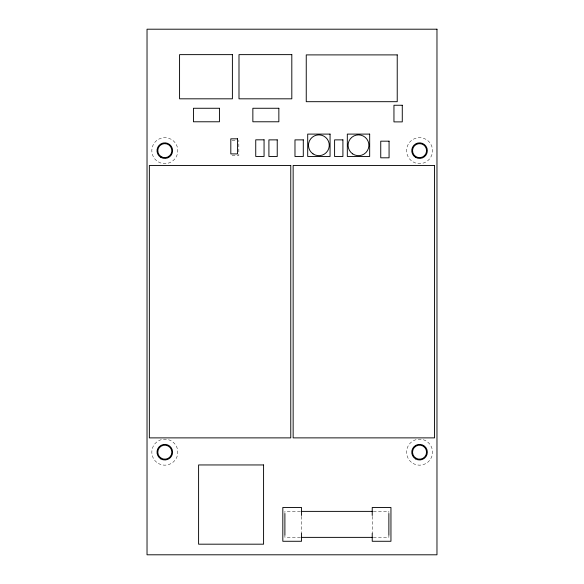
<?xml version="1.0" encoding="UTF-8"?>
<svg xmlns="http://www.w3.org/2000/svg" width="584" height="584" viewBox="0 0 584 584"><rect width="100%" height="100%" fill="white"/><g stroke="black" fill="none" stroke-linecap="round" stroke-linejoin="round"><path stroke-width="0.44" stroke-dasharray="2.92 2.19" d="M232.082 140.343L236.301 140.343M232.082 155.424L238.834 155.424L238.834 140.343M300.395 511.38L284.89 511.38L284.89 512.555M373.366 511.38L388.871 511.38L388.871 512.555M300.395 537.375L284.89 537.375L284.89 535.784M373.366 537.375L388.871 537.375L388.871 535.784M372.234 516.373L372.234 533.272M301.526 516.373L301.526 533.272M158.315 161.899A12.994 12.994 0 0 0 177.806 150.643A12.994 12.994 0 0 0 158.315 139.386A12.994 12.994 0 0 0 158.315 161.899M158.315 463.433A12.994 12.994 0 0 0 177.806 452.177A12.994 12.994 0 0 0 158.315 440.92A12.994 12.994 0 0 0 158.315 463.433M413.056 161.899A12.994 12.994 0 0 0 432.547 150.643A12.994 12.994 0 0 0 413.056 139.386A12.994 12.994 0 0 0 413.056 161.899M413.056 463.433A12.994 12.994 0 0 0 432.547 452.177A12.994 12.994 0 0 0 413.056 440.92A12.994 12.994 0 0 0 413.056 463.433"/><path stroke-width="0.88" d="M301.308 511.38L372.453 511.38M301.308 537.375L372.453 537.375M388.871 513.446L388.871 535.309M372.234 515.482L372.234 507.481L390.951 507.481L390.951 541.273L372.234 541.273L372.234 533.272M301.526 515.482L301.526 507.481L282.817 507.481L282.817 541.273L301.526 541.273L301.526 533.272M284.89 513.446L284.89 535.309M436.971 29.2L147.029 29.2L147.029 554.8L436.971 554.8L436.971 29.2M232.395 54.633L179.573 54.633L179.573 98.82L232.395 98.82L232.395 54.633M291.81 54.633L238.995 54.633L238.995 98.82L291.81 98.82L291.81 54.633M397.229 54.896L306.25 54.896L306.25 101.689L397.229 101.689L397.229 54.896M402.274 105.251L393.952 105.251L393.952 121.888L402.274 121.888L402.274 105.251M219.431 108.266L193.435 108.266L193.435 121.779L219.431 121.779L219.431 108.266M278.853 108.266L252.857 108.266L252.857 121.779L278.853 121.779L278.853 108.266M330.062 134.101L307.702 134.101L307.702 156.454L330.062 156.454L330.062 134.101M369.672 134.101L347.319 134.101L347.319 156.454L369.672 156.454L369.672 134.101M237.571 138.831L230.811 138.831L230.811 153.906L237.571 153.906L237.571 138.831M264.063 139.824L255.741 139.824L255.741 156.461L264.063 156.461L264.063 139.824M277.232 139.875L268.91 139.875L268.91 156.512L277.232 156.512L277.232 139.875M303.293 139.875L294.978 139.875L294.978 156.512L303.293 156.512L303.293 139.875M342.91 139.875L334.596 139.875L334.596 156.512L342.91 156.512L342.91 139.875M389.068 141.175L380.746 141.175L380.746 157.811L389.068 157.811L389.068 141.175M290.766 165.469L149.358 165.469L149.358 437.883L290.766 437.883L290.766 165.469M434.554 165.462L293.146 165.462L293.146 437.876L434.554 437.876L434.554 165.462M263.581 464.952L198.596 464.952L198.596 544.186L263.581 544.186L263.581 464.952M160.877 156.454A7.015 7.015 0 0 0 171.813 151.147A7.015 7.015 0 0 0 161.746 144.328A7.015 7.015 0 0 0 160.877 156.454M161.301 458.25A7.015 7.015 0 0 0 171.827 452.177A7.015 7.015 0 0 0 161.301 446.096A7.015 7.015 0 0 0 161.301 458.25M415.618 156.454A7.015 7.015 0 0 0 426.554 151.147A7.015 7.015 0 0 0 416.487 144.328A7.015 7.015 0 0 0 415.618 156.454M416.042 458.25A7.015 7.015 0 0 0 426.568 452.177A7.015 7.015 0 0 0 416.042 446.096A7.015 7.015 0 0 0 416.042 458.25M415.655 458.929A7.796 7.796 0 0 0 427.349 452.177A7.796 7.796 0 0 0 415.655 445.424A7.796 7.796 0 0 0 415.655 458.929M415.655 157.395A7.796 7.796 0 0 0 427.349 150.643A7.796 7.796 0 0 0 415.655 143.89A7.796 7.796 0 0 0 415.655 157.395M160.914 458.929A7.796 7.796 0 0 0 172.608 452.177A7.796 7.796 0 0 0 160.914 445.424A7.796 7.796 0 0 0 160.914 458.929M160.914 157.395A7.796 7.796 0 0 0 172.608 150.643A7.796 7.796 0 0 0 160.914 143.89A7.796 7.796 0 0 0 160.914 157.395M352.67 153.891A10.395 10.395 0 0 0 368.869 146.022A10.395 10.395 0 0 0 353.955 135.926A10.395 10.395 0 0 0 352.67 153.891M313.053 153.891A10.395 10.395 0 0 0 329.252 146.022A10.395 10.395 0 0 0 314.338 135.926A10.395 10.395 0 0 0 313.053 153.891"/></g></svg>
